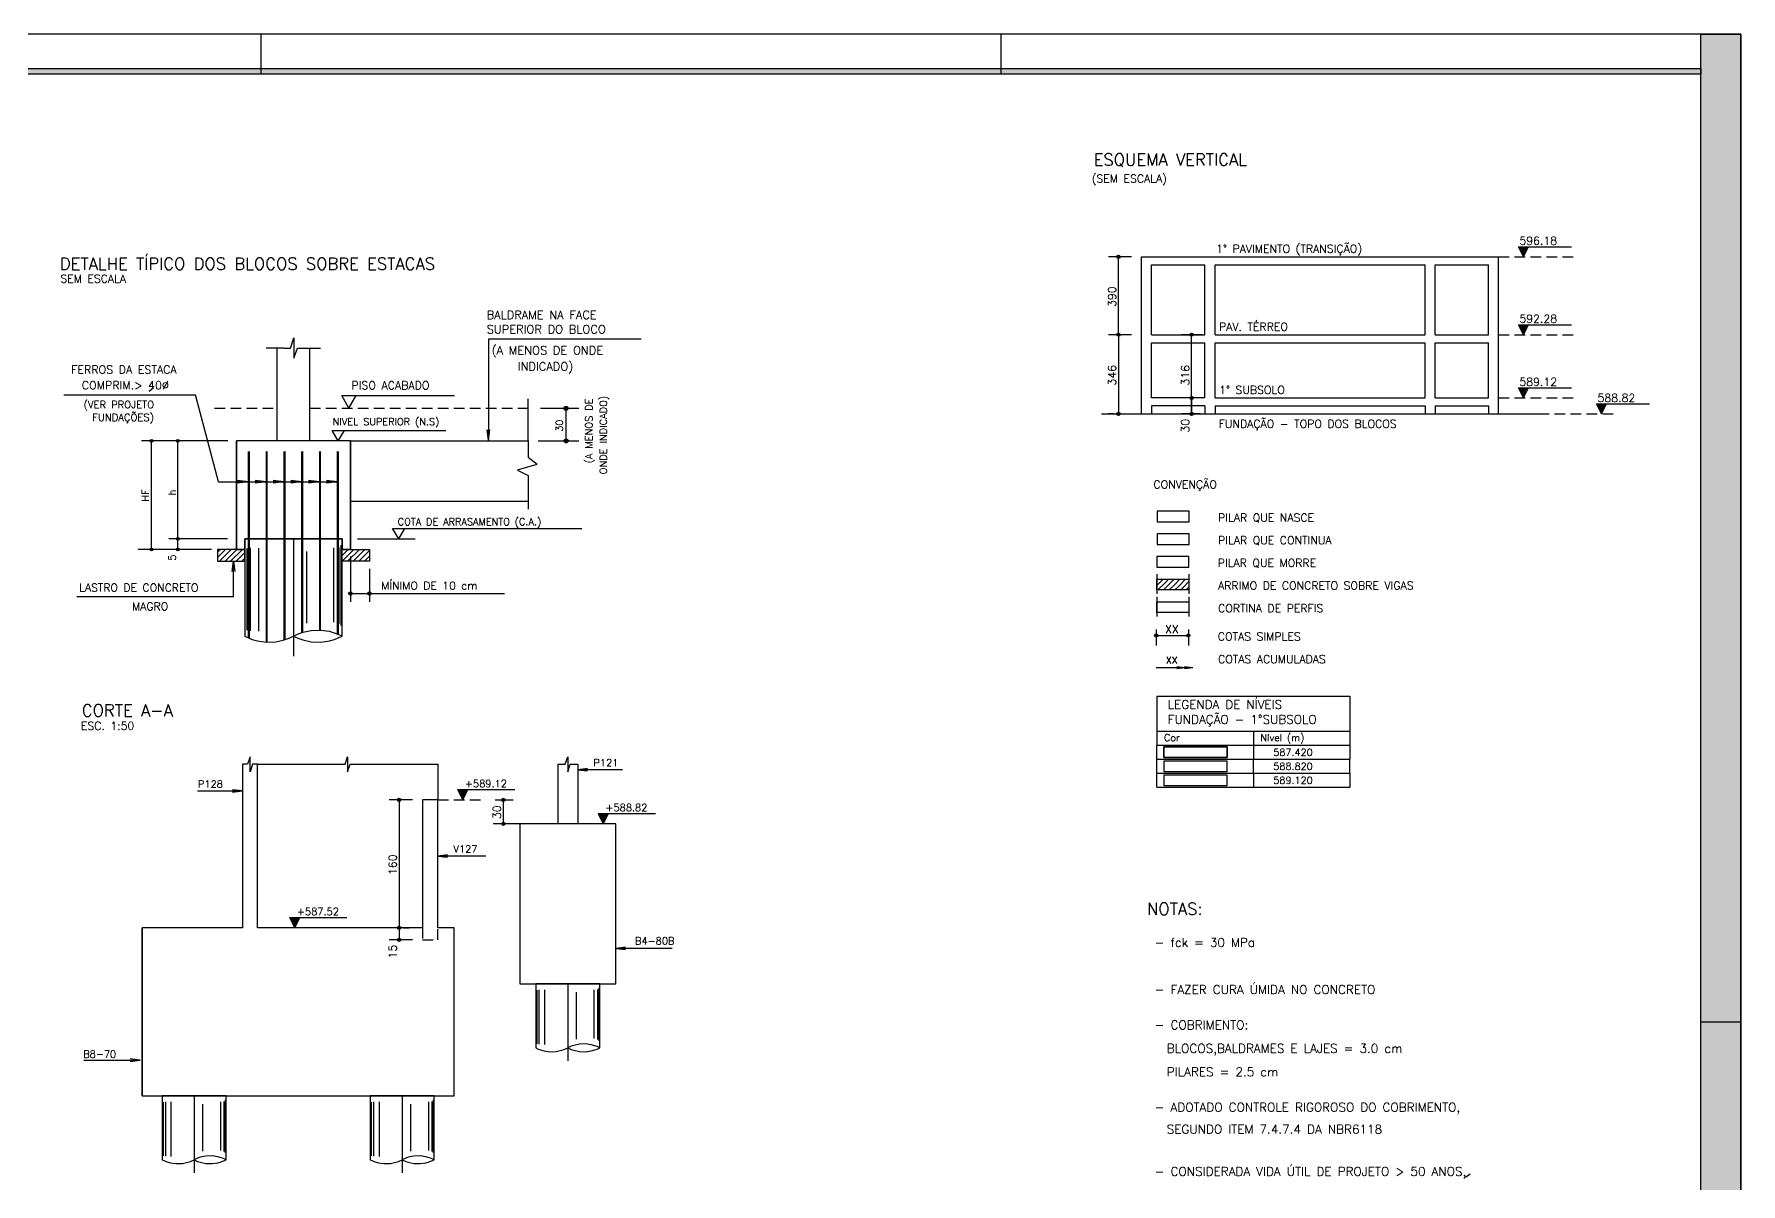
# Model space of a CAD drawing. Extents: x -9640 to 1528, y -572 to 5735.
# Drawn here: x -1672 to 1528, y 3579 to 5735 of the extents above; entities that cross this region are included whole.
import ezdxf

# ---------------------------------------------------------------- set-up
doc = ezdxf.new("R2010")
doc.units = 0
doc.header["$LTSCALE"] = 100
doc.header["$MEASUREMENT"] = 0
for name, pattern in [('ESTILO_TQS_0002', [0.3, 0.2, -0.1]), ('ESTILO_TQS_0003', [2.05, 1.5, -0.2, 0.15, -0.2]), ('ESTILO_TQS_0004', [2.4, 1.5, 0.2, 0.15, -0.2, 0.15, -0.2])]:
    doc.linetypes.add(name, pattern=pattern)
doc.layers.get('0').update_dxf_attribs({"color": 245, "linetype": 'CONTINUOUS'})
for name, color, linetype in [('01', 7, 'CONTINUOUS'), ('100', 7, 'CONTINUOUS'), ('120', 7, 'CONTINUOUS'), ('16', 5, 'CONTINUOUS'), ('18', 4, 'CONTINUOUS'), ('2', 5, 'CONTINUOUS'), ('200', 7, 'ESTILO_TQS_0002'), ('204', 7, 'ESTILO_TQS_0003'), ('205', 5, 'ESTILO_TQS_0004'), ('21', 1, 'CONTINUOUS'), ('210', 7, 'ESTILO_TQS_0002'), ('220', 3, 'CONTINUOUS'), ('221', 102, 'CONTINUOUS'), ('235', 7, 'CONTINUOUS'), ('240', 43, 'CONTINUOUS'), ('241', 4, 'CONTINUOUS'), ('244', 6, 'CONTINUOUS'), ('251', 5, 'CONTINUOUS'), ('3', 1, 'CONTINUOUS'), ('30', 7, 'CONTINUOUS'), ('4', 3, 'CONTINUOUS')]:
    doc.layers.add(name, color=color, linetype=linetype)
doc.styles.get("Standard").update_dxf_attribs({"font": 'ROMANS.SHX'})

# ---------------------------------------------------------------- blocks, each defined once
blk = doc.blocks.new('_COTAZ')
for p, q in [((0.25, 0.5), (-2.4, 0.5)), ((0, 0), (-0.250001, 0.5)), ((-0.227705, 0.455408), (0.227705, 0.455408)), ((-0.205409, 0.410817), (0.205409, 0.410817)), ((-0.183113, 0.366225), (0.183113, 0.366225)), ((-0.160818, 0.321634), (0.160817, 0.321634)), ((-0.138522, 0.277043), (0.138521, 0.277042)), ((-0.116226, 0.232451), (0.116226, 0.232451)), ((-0.09393, 0.18786), (0.09393, 0.18786)), ((-0.071634, 0.143268), (0.071634, 0.143269)), ((-0.049338, 0.098677), (0.049338, 0.098677)), ((-0.027043, 0.054086), (0.027042, 0.054086)), ((0, 0), (0.25, 0.5))]:
    blk.add_line(p, q)
blk = doc.blocks.new('_H0B108D4A6C-015')
for p, q in [((6630.446709, 2840.354362), (6631.138004, 2841.045657)), ((6630.446709, 2826.212226), (6641.744606, 2837.510123)), ((6631.138004, 2841.045657), (6631.368435, 2841.276088)), ((6632.989, 2814.612382), (6652.351207, 2833.974589)), ((6641.744606, 2837.510123), (6645.510571, 2841.276088)), ((6647.131136, 2814.612382), (6662.957809, 2830.439055)), ((6652.351207, 2833.974589), (6659.652707, 2841.276088)), ((6661.273271, 2814.612382), (6673.564411, 2826.903521)), ((6662.957809, 2830.439055), (6673.794842, 2841.276088)), ((6673.564411, 2826.903521), (6687.936978, 2841.276088)), ((6675.415407, 2814.612382), (6684.171012, 2823.367987)), ((6684.171012, 2823.367987), (6702.079113, 2841.276088)), ((6689.557542, 2814.612382), (6694.777614, 2819.832453)), ((6694.777614, 2819.832453), (6710.437829, 2835.492668)), ((6703.699678, 2814.612382), (6705.384216, 2816.296919)), ((6705.384216, 2816.296919), (6710.437829, 2821.350533))]:
    blk.add_line(p, q)
blk = doc.blocks.new('ESTACR', base_point=(2.576772, 7.896558))
for p, q in [((3.076772, 7.896558), (2.076772, 7.896558)), ((2.076772, 7.896558), (2.076772, 6.896558)), ((2.100326, 6.958165), (2.100326, 7.796521)), ((2.133797, 6.953296), (2.133797, 7.804268)), ((2.22082, 6.948428), (2.220821, 7.801686)), ((2.712841, 7.031191), (2.71284, 7.765527)), ((2.992438, 7.040928), (2.992438, 7.804268)), ((3.0463, 7.026323), (3.0463, 7.809434)), ((3.066201, 7.006848), (3.066201, 7.832679)), ((3.076772, 6.896558), (3.076772, 7.896558))]:
    blk.add_line(p, q)
for points in [[(3.076772, 6.896557), (3.037659, 6.914902), (2.999419, 6.929344), (2.946108, 6.944243), (2.857134, 6.956665), (2.759257, 6.953301), (2.673818, 6.935533), (2.632358, 6.921528), (2.576772, 6.896557)], [(2.076772, 6.896558), (2.115884, 6.878214), (2.154125, 6.863771), (2.207436, 6.848873), (2.296409, 6.83645), (2.394287, 6.839813), (2.479725, 6.857582), (2.521185, 6.871588), (2.576771, 6.896558)], [(2.576772, 6.896559), (2.632358, 6.871588), (2.673818, 6.857583), (2.759257, 6.839814), (2.857134, 6.836451), (2.946108, 6.848873), (2.999419, 6.863772), (3.037659, 6.878214), (3.076772, 6.896559)]]:
    blk.add_lwpolyline(points)
at = {"layer": '204'}
blk.add_line((2.576772, 7.896558), (2.576772, 6.692342), dxfattribs=at)

msp = doc.modelspace()

# ---------------------------------------------------------------- linework, layer by layer
for p, q in [((-1247.075601, 5735.409286), (-1247.075601, 5660.409286)), ((140.424399, 5735.409286), (140.424399, 5660.409286)), ((404.543176, 5317.939065), (523.293176, 5317.939065)), ((404.543176, 5302.939065), (404.543176, 5317.939065)), ((523.293176, 5317.939065), (935.793176, 5317.939065)), ((935.793176, 5317.939065), (1073.293176, 5317.939065)), ((1073.293176, 5302.939065), (1073.293176, 5317.939065)), ((404.543176, 5156.687967), (404.543176, 5302.939065)), ((423.293176, 5302.939065), (523.293176, 5302.939065)), ((423.293176, 5171.689066), (423.293176, 5302.939065)), ((523.293176, 5171.689066), (523.293176, 5302.939065)), ((523.293176, 5171.689066), (523.293176, 5302.939065)), ((542.043176, 5302.939065), (935.793176, 5302.939065)), ((542.043176, 5171.689066), (542.043176, 5302.939065)), ((935.793176, 5171.689066), (935.793176, 5302.939065)), ((954.543176, 5302.939065), (1054.543176, 5302.939065)), ((954.543176, 5171.689066), (954.543176, 5302.939065)), ((954.543176, 5171.689066), (954.543176, 5302.939065)), ((1054.543176, 5171.689066), (1054.543176, 5302.939065)), ((1073.293176, 5156.687967), (1073.293176, 5302.939065)), ((-1191.027146, 5146.673793), (-1184.658802, 5165.778902)), ((-1184.658802, 5165.778902), (-1184.658802, 5127.568686)), ((404.543176, 5023.188974), (404.543176, 5156.687967)), ((404.543176, 5053.187963), (404.543176, 5156.687967)), ((423.293176, 5171.687967), (523.293176, 5171.687967)), ((423.293176, 5156.687967), (523.293176, 5156.687967)), ((423.293176, 5053.187963), (423.293176, 5156.687967)), ((523.293176, 5053.187963), (523.293176, 5156.687967)), ((523.293176, 5053.187963), (523.293176, 5156.687967)), ((542.043176, 5171.687967), (935.793176, 5171.687967)), ((542.043176, 5156.687967), (935.793176, 5156.687967)), ((542.043176, 5053.188974), (542.043176, 5156.687967)), ((935.793176, 5053.188974), (935.793176, 5156.687967)), ((954.543176, 5171.687967), (1054.543176, 5171.687967)), ((954.543176, 5156.687967), (1054.543176, 5156.687967)), ((954.543176, 5053.188974), (954.543176, 5156.687967)), ((954.543176, 5053.187963), (954.543176, 5156.687967)), ((1054.543176, 5053.187963), (1054.543176, 5156.687967)), ((1073.293176, 5023.188974), (1073.293176, 5156.687967)), ((1073.293176, 5053.187963), (1073.293176, 5156.687967)), ((-1203.76391, 5146.673793), (-1236.924547, 5146.673793)), ((-1216.103028, 4972.625249), (-1216.103028, 5146.673793)), ((-1203.76391, 5146.673793), (-1191.027146, 5146.673793)), ((-1184.658802, 5127.568686), (-1178.290419, 5146.673793)), ((-1178.290419, 5146.673793), (-1165.553694, 5146.673793)), ((-1165.553694, 5146.673793), (-1134.888843, 5146.673793)), ((-1155.180861, 4972.625249), (-1155.180861, 5146.673793)), ((-1081.615763, 5034.171345), (-1095.242231, 5057.772029)), ((-1095.242231, 5057.772029), (-883.626736, 5057.772029)), ((-1081.615763, 5034.171345), (-1067.843735, 5058.025106)), ((-745.567447, 4989.063787), (-745.567447, 5051.652474)), ((-722.409434, 5033.736982), (-650.843322, 5033.736982)), ((-674.513603, 4972.625249), (-674.513603, 5033.736982)), ((523.293176, 5053.187963), (423.293176, 5053.187963)), ((523.293176, 5038.188974), (423.293176, 5038.188974)), ((423.293176, 5038.188974), (423.293176, 5023.188974)), ((523.293176, 5038.188974), (523.293176, 5023.188974)), ((542.043176, 5053.188974), (935.793176, 5053.188974)), ((542.043176, 5038.188974), (935.793176, 5038.188974)), ((542.043176, 5038.188974), (542.043176, 5023.188974)), ((935.793176, 5038.188974), (935.793176, 5023.188974)), ((954.543176, 5053.187963), (1054.543176, 5053.187963)), ((954.543176, 5038.188974), (954.543176, 5023.188974)), ((954.543176, 5038.188974), (1054.543176, 5038.188974)), ((1054.543176, 5038.188974), (1054.543176, 5023.188974)), ((-1101.544593, 4972.625249), (-1112.838185, 4992.185453)), ((-1112.838185, 4992.185453), (-899.890746, 4992.185453)), ((-1101.544593, 4972.625249), (-1090.130362, 4992.395203)), ((329.543176, 5023.188974), (1148.293176, 5023.188974)), ((-1308.95533, 4972.625249), (-1470.533188, 4972.625249)), ((-1451.918925, 4769.071563), (-1451.918925, 4972.625249)), ((-1402.374028, 4788.836034), (-1402.374028, 4972.625249)), ((-1078.993044, 4972.625249), (-745.567447, 4972.625249)), ((-745.567447, 4972.625249), (-745.567447, 4989.063787)), ((-745.567447, 4972.625249), (-745.567447, 4941.914586)), ((-726.670717, 4972.625249), (-650.762066, 4972.625249)), ((-729.181785, 4928.582749), (-766.267545, 4917.61772)), ((-745.78815, 4941.872438), (-728.856862, 4928.714557)), ((-765.723451, 4917.792444), (-745.567447, 4907.92365)), ((-745.567447, 4907.92365), (-745.567447, 4844.329014)), ((-1078.993044, 4859.678598), (-745.567447, 4859.678598)), ((-988.390693, 4788.836034), (-999.684285, 4808.397609)), ((-999.684285, 4808.397609), (-644.723687, 4808.397609)), ((-988.390693, 4788.836034), (-976.976462, 4808.607359)), ((-1339.267224, 4769.071563), (-1476.761146, 4769.071563)), ((-1309.334361, 4788.836034), (-1419.038513, 4788.836034)), ((-1402.374028, 4769.071563), (-1402.374028, 4788.836034)), ((-1276.889996, 4769.071563), (-1327.996087, 4769.071563)), ((-1327.996087, 4769.071563), (-1327.996087, 4747.016517)), ((-1327.996087, 4753.908728), (-1312.833252, 4769.071563)), ((-1327.996087, 4764.383012), (-1323.307536, 4769.071563)), ((-1324.414013, 4747.016517), (-1302.358967, 4769.071563)), ((-1313.939728, 4747.016517), (-1291.884683, 4769.071563)), ((-1303.465445, 4747.016517), (-1281.410398, 4769.071563)), ((-1094.393895, 4788.836034), (-1276.889996, 4788.836034)), ((-1276.889996, 4788.836034), (-1276.889996, 4606.339933)), ((-1276.889996, 4750.354014), (-1276.889996, 4769.071563)), ((-1276.889996, 4748.145653), (-1276.889996, 4769.071563)), ((-1272.591467, 4617.583035), (-1272.591467, 4770.57974)), ((-1266.483164, 4616.694465), (-1266.483164, 4771.993482)), ((-1250.601802, 4615.806068), (-1250.601628, 4771.522264)), ((-1185.641945, 4788.836034), (-1185.641945, 4569.071308)), ((-1109.784502, 4632.686909), (-1109.784502, 4771.993482)), ((-1099.954924, 4630.021545), (-1099.954924, 4772.936267)), ((-1096.323062, 4626.467436), (-1096.323062, 4777.178363)), ((-1094.393895, 4606.339933), (-1094.393895, 4788.836034)), ((-1094.393895, 4750.354014), (-1094.393895, 4769.071563)), ((-1094.393895, 4748.145653), (-1094.393895, 4769.071563)), ((-1094.393895, 4769.071563), (-1043.287804, 4769.071563)), ((-1094.393895, 4747.185325), (-1072.507658, 4769.071563)), ((-1094.393895, 4757.65961), (-1082.981941, 4769.071563)), ((-1094.393895, 4768.133894), (-1093.456226, 4769.071563)), ((-1084.088419, 4747.016517), (-1062.033373, 4769.071563)), ((-1073.614134, 4747.016517), (-1051.559089, 4769.071563)), ((-1065.334626, 4788.836034), (-957.771324, 4788.836034)), ((-1043.287804, 4769.071563), (-1043.287804, 4747.016517)), ((-1327.996087, 4747.016517), (-1276.889996, 4747.016517)), ((-1292.99116, 4747.016517), (-1276.889996, 4763.117681)), ((-1282.516876, 4747.016517), (-1276.889996, 4752.643396)), ((-1160.809872, 4630.909942), (-1160.810047, 4764.92338)), ((-1043.287804, 4747.016517), (-1094.393895, 4747.016517)), ((-1063.13985, 4747.016517), (-1043.287804, 4766.868563)), ((-1052.665565, 4747.016517), (-1043.287804, 4756.394279)), ((-1175.497699, 4610.89687), (-1185.641945, 4606.339758)), ((-1167.931404, 4613.452762), (-1175.497699, 4610.89687)), ((-1152.339125, 4616.695335), (-1167.931404, 4613.452762)), ((-1134.47695, 4617.309268), (-1152.339125, 4616.695335)), ((-1118.239542, 4615.042285), (-1134.47695, 4617.309268)), ((-1108.510516, 4612.323317), (-1118.239542, 4615.042285)), ((-1101.531872, 4609.687715), (-1108.510516, 4612.323317)), ((-1094.393895, 4606.339758), (-1101.531872, 4609.687715)), ((-1276.889996, 4606.339933), (-1269.752192, 4602.992238)), ((-1269.752192, 4602.992238), (-1262.773375, 4600.35646)), ((-1262.773375, 4600.35646), (-1253.044305, 4597.637666)), ((-1253.044305, 4597.637666), (-1236.807115, 4595.37051)), ((-1236.807115, 4595.37051), (-1218.944721, 4595.984269)), ((-1218.944721, 4595.984269), (-1203.352661, 4599.227016)), ((-1203.352661, 4599.227016), (-1195.786366, 4601.783082)), ((-1195.786366, 4601.783082), (-1185.642119, 4606.339933)), ((-1185.641945, 4606.340107), (-1175.497699, 4601.783082)), ((-1175.497699, 4601.783082), (-1167.931404, 4599.227191)), ((-1167.931404, 4599.227191), (-1152.339125, 4595.984443)), ((-1152.339125, 4595.984443), (-1134.47695, 4595.370684)), ((-1134.47695, 4595.370684), (-1118.239542, 4597.637666)), ((-1118.239542, 4597.637666), (-1108.510516, 4600.356635)), ((-1108.510516, 4600.356635), (-1101.531872, 4602.992238)), ((-1101.531872, 4602.992238), (-1094.393895, 4606.340107)), ((433.116986, 4494.032155), (433.116986, 4401.894655)), ((433.116986, 4494.032155), (795.085736, 4494.032155)), ((795.085736, 4494.032155), (795.085736, 4428.219655)), ((433.116986, 4428.219655), (795.085736, 4428.219655)), ((614.101361, 4428.219655), (614.101361, 4401.894655)), ((795.085736, 4428.219655), (795.085736, 4401.894655)), ((433.116986, 4401.894655), (795.085736, 4401.894655)), ((433.116986, 4375.569655), (433.116986, 4401.894655)), ((614.101361, 4401.894655), (614.101361, 4375.569655)), ((795.085736, 4401.894655), (795.085736, 4375.569655)), ((-915.281155, 4366.11051), (-915.281155, 4299.406133)), ((-690.281155, 4366.11051), (-690.281155, 4254.406133)), ((-652.781155, 4366.11051), (-652.781155, 4254.406133)), ((433.116986, 4375.569655), (795.085736, 4375.569655)), ((433.116986, 4349.244655), (433.116986, 4375.569655)), ((614.101361, 4349.244655), (614.101361, 4375.569655)), ((795.085736, 4349.244655), (795.085736, 4375.569655)), ((433.116986, 4349.244655), (795.085736, 4349.244655)), ((433.116986, 4322.919655), (433.116986, 4349.244655)), ((433.116986, 4349.244655), (795.085736, 4349.244655)), ((433.116986, 4322.919655), (433.116986, 4322.919655)), ((433.116986, 4322.919655), (795.085736, 4322.919655)), ((614.101361, 4349.244655), (614.101361, 4322.919655)), ((614.101361, 4322.919655), (614.101361, 4322.919655)), ((795.085736, 4349.244655), (795.085736, 4322.919655)), ((795.085736, 4322.919655), (795.085736, 4322.919655)), ((-877.972495, 4318.941064), (-868.205034, 4299.406133)), ((-877.972495, 4318.941064), (-770.451505, 4318.941064)), ((-877.101433, 4317.198847), (-859.308654, 4317.198847)), ((-876.230334, 4315.456686), (-860.179753, 4315.456686)), ((-875.359272, 4313.714487), (-861.050853, 4313.714487)), ((-874.488172, 4311.972326), (-861.921915, 4311.972326)), ((-873.617073, 4310.230127), (-862.793014, 4310.230164)), ((-872.746011, 4308.487965), (-863.664114, 4308.487965)), ((-871.874912, 4306.745795), (-864.535213, 4306.745757)), ((-871.003812, 4305.003596), (-865.406312, 4305.003549)), ((-870.132713, 4303.261388), (-866.277412, 4303.261388)), ((-869.261595, 4301.519226), (-867.148474, 4301.519226)), ((-868.205034, 4299.406133), (-858.437555, 4318.941064)), ((-614.622988, 4273.941064), (-604.855527, 4254.406133)), ((-614.622988, 4273.941064), (-507.101997, 4273.941064)), ((-613.751926, 4272.198847), (-595.959147, 4272.198847)), ((-612.880826, 4270.456686), (-596.830246, 4270.456686)), ((-612.009764, 4268.714487), (-597.701345, 4268.714487)), ((-611.138665, 4266.972326), (-598.572408, 4266.972326)), ((-610.267566, 4265.230127), (-599.443507, 4265.230164)), ((-609.396504, 4263.487965), (-600.314606, 4263.487965)), ((-608.525404, 4261.745795), (-601.185706, 4261.745757)), ((-607.654305, 4260.003596), (-602.056805, 4260.003549)), ((-606.783205, 4258.261388), (-602.927904, 4258.261388)), ((-605.912088, 4256.519226), (-603.798966, 4256.519226)), ((-604.855527, 4254.406133), (-595.088047, 4273.941064)), ((-1192.951258, 4078.941064), (-1183.183797, 4059.406133)), ((-1192.951258, 4078.941064), (-1085.430268, 4078.941064)), ((-1192.080196, 4077.198847), (-1174.287417, 4077.198847)), ((-1191.209097, 4075.456686), (-1175.158517, 4075.456686)), ((-1190.338035, 4073.714487), (-1176.029616, 4073.714487)), ((-1189.466935, 4071.972326), (-1176.900678, 4071.972326)), ((-1188.595836, 4070.230127), (-1177.771777, 4070.230164)), ((-1187.724774, 4068.487965), (-1178.642877, 4068.487965)), ((-1186.853675, 4066.745795), (-1179.513976, 4066.745757)), ((-1185.982575, 4065.003596), (-1180.385075, 4065.003549)), ((-1183.183797, 4059.406133), (-1173.416318, 4078.941064)), ((-1185.111476, 4063.261388), (-1181.256175, 4063.261388)), ((-1184.240358, 4061.519226), (-1182.127237, 4061.519226)), ((1452.924399, 3882.909286), (1527.924399, 3882.909286)), ((1020.53868, 3597.791568), (1011.517739, 3591.377619))]:
    msp.add_line(p, q)
for points in [[(-9639.575601, -572.090714), (1527.924399, -572.090714), (1527.924399, 5735.409286), (-9639.575601, 5735.409286), (-9639.575601, -572.090714)], [(1452.924399, 5735.409286), (1527.924399, 5735.409286), (1527.924399, -572.090714), (1452.924399, -572.090714), (1452.924399, 5735.409286)], [(1452.924399, -497.090714), (1452.924399, -507.590714), (-9462.575601, -507.590714), (-9462.575601, 5670.909286), (1452.924399, 5670.909286), (1452.924399, 5660.409286), (-9452.075601, 5660.409286), (-9452.075601, -497.090714), (1452.924399, -497.090714)], [(-9452.075601, -497.090714), (1452.924399, -497.090714), (1452.924399, 5660.409286), (-9452.075601, 5660.409286), (-9452.075601, -497.090714)], [(-1252.781155, 4366.11051), (-1088.781137, 4366.11051), (-1084.031155, 4380.36051), (-1084.031155, 4351.860511), (-1079.281146, 4366.11051), (-915.281155, 4366.11051)], [(-690.281155, 4366.11051), (-676.281137, 4366.11051), (-671.531155, 4380.36051), (-671.531155, 4351.860511), (-666.781146, 4366.11051), (-652.781155, 4366.11051)]]:
    msp.add_lwpolyline(points)
for centre, radius in [((-674.7268, 5033.612263), 3.784811), ((-674.7268, 5033.612263), 1.892406), ((-1451.918925, 4972.625249), 2.666317), ((-1451.918925, 4972.625249), 1.333159), ((-1402.374028, 4972.625249), 2.666317), ((-1402.374028, 4972.625249), 1.333159), ((-674.417131, 4972.625249), 3.784811), ((-674.417131, 4972.625249), 1.892406), ((-1451.918925, 4769.071563), 2.666317), ((-1451.918925, 4769.071563), 2.666317), ((-1451.918925, 4769.071563), 1.333159), ((-1451.918925, 4769.071563), 1.333159), ((-1402.374028, 4788.836034), 2.666317), ((-1402.374028, 4788.836034), 2.666317), ((-1402.374028, 4769.071563), 2.666317), ((-1402.374028, 4769.071563), 2.666317), ((-1402.374028, 4788.836034), 1.333159), ((-1402.374028, 4788.836034), 1.333159), ((-1402.374028, 4769.071563), 1.333159), ((-1402.374028, 4769.071563), 1.333159)]:
    msp.add_circle(centre, radius)
for points in [[(-9452.075601, 5660.409286), (-9462.575601, 5670.909286), (1452.924399, 5670.909286)], [(-9452.075601, 5660.409286), (1452.924399, 5670.909286), (1452.924399, 5660.409286)]]:
    msp.add_solid(points)
at = {"layer": '01'}
for p, q in [((433.268534, 4713.023183), (493.261874, 4713.023183)), ((493.261874, 4693.025403), (433.268534, 4693.025403)), ((433.268534, 4670.525403), (493.261874, 4670.525403)), ((493.261874, 4650.527623), (433.268534, 4650.527623))]:
    msp.add_line(p, q, dxfattribs=at)
for points in [[(-1292.290846, 4769.071563), (-1276.889996, 4769.071563), (-1276.889996, 4788.836034), (-1094.393895, 4788.836034), (-1094.393895, 4769.071563), (-1078.993044, 4769.071563), (-1078.993044, 4972.625249), (-1292.290846, 4972.625249), (-1292.290846, 4769.071563)], [(-1469.432685, 4059.406133), (-1469.432685, 3744.406133), (-884.432685, 3744.406133), (-884.432685, 4059.406133), (-915.281155, 4059.406133), (-915.281155, 4299.406133), (-943.781155, 4299.406133), (-943.781155, 4059.406133), (-1252.781155, 4059.406133), (-1252.781155, 4366.11051), (-1262.281146, 4366.11051), (-1267.031155, 4351.860511), (-1267.031155, 4380.36051), (-1271.781137, 4366.11051), (-1281.281155, 4366.11051), (-1281.281155, 4059.406133), (-1469.432685, 4059.406133), (-1469.432685, 3744.406133), (-1469.432685, 4059.406133)], [(446.279486, 4326.21028), (564.741986, 4326.21028), (564.741986, 4345.95403), (446.279486, 4345.95403), (446.279486, 4326.21028)], [(-761.53109, 4254.406133), (-761.53109, 3954.406133), (-581.53109, 3954.406133), (-581.53109, 4254.406133), (-649.031006, 4254.406133), (-652.781006, 4254.406133), (-681.281006, 4254.406133), (-685.031006, 4254.406133), (-761.53109, 4254.406133), (-761.53109, 4254.406133)]]:
    msp.add_lwpolyline(points, dxfattribs=at)
at = {"layer": '100'}
msp.add_lwpolyline([(433.268534, 4670.525403), (493.261874, 4670.525403), (493.261874, 4650.527623), (433.268534, 4650.527623), (433.268534, 4670.525403)], dxfattribs=at)
at = {"layer": '120'}
msp.add_lwpolyline([(-1292.290846, 4769.071563), (-1276.889996, 4769.071563), (-1276.889996, 4788.836034), (-1094.393895, 4788.836034), (-1094.393895, 4769.071563), (-1078.993044, 4769.071563), (-1078.993044, 4972.625249), (-1292.290846, 4972.625249), (-1292.290846, 4769.071563)], dxfattribs=at)
at = {"layer": '18'}
for p, q in [((-1292.290846, 4769.071563), (-1292.290846, 4972.625249)), ((-1078.993044, 4972.625249), (-1078.993044, 4769.071563)), ((-1292.290846, 4769.071563), (-1276.889996, 4769.071563)), ((-1276.889996, 4769.071563), (-1276.889996, 4788.836034)), ((-1276.889996, 4788.836034), (-1094.393895, 4788.836034)), ((-1094.393895, 4788.836034), (-1094.393895, 4769.071563)), ((-1078.993044, 4769.071563), (-1094.393895, 4769.071563))]:
    msp.add_line(p, q, dxfattribs=at)
at = {"layer": '2'}
msp.add_lwpolyline([(433.81748, 4820.518743), (493.81082, 4820.518743), (493.81082, 4840.516523), (433.81748, 4840.516523), (433.81748, 4820.518743)], dxfattribs=at)
at = {"layer": '200'}
for p, q in [((1073.293176, 5317.939065), (1215.793176, 5317.939065)), ((1073.293176, 5171.687967), (1215.793176, 5171.687967)), ((1073.293176, 5053.188974), (1215.793176, 5053.188974)), ((1148.293176, 5023.188974), (1290.793176, 5023.188974))]:
    msp.add_line(p, q, dxfattribs=at)
at = {"layer": '205'}
for p, q in [((433.268534, 4722.773183), (433.268534, 4685.525403)), ((493.261874, 4722.773183), (493.261874, 4685.525403)), ((433.268534, 4680.275403), (433.268534, 4643.027623)), ((493.261874, 4680.275403), (493.261874, 4643.027623))]:
    msp.add_line(p, q, dxfattribs=at)
at = {"layer": '21'}
for p, q in [((500.323904, 4546.947734), (431.684963, 4546.947734)), ((486.298385, 4546.947734), (470.683128, 4549.003521)), ((486.298385, 4546.947734), (470.683128, 4544.891946)), ((500.323904, 4546.947734), (484.708648, 4549.003521)), ((500.323904, 4546.947734), (484.708648, 4544.891946))]:
    msp.add_line(p, q, dxfattribs=at)
at = {"layer": '210'}
for p, q in [((-1333.381693, 5033.736982), (-1216.103028, 5033.736982)), ((-1155.180861, 5033.736982), (-745.567447, 5033.736982)), ((-915.281155, 4299.406133), (-826.248017, 4299.406133))]:
    msp.add_line(p, q, dxfattribs=at)
msp.add_lwpolyline([(-943.781155, 4059.406133), (-943.781155, 4036.906133), (-915.281155, 4036.906133), (-915.281155, 4059.406133)], dxfattribs=at)
at = {"layer": '220'}
for p, q in [((-1269.797592, 4603.013529), (-1269.797592, 4952.860779)), ((-1268.964367, 4602.69469), (-1268.964367, 4952.860779)), ((-1268.131143, 4602.379995), (-1268.131143, 4952.860779)), ((-1236.468623, 4595.382141), (-1236.468623, 4952.860779)), ((-1235.635399, 4595.410769), (-1235.635399, 4952.860779)), ((-1234.802174, 4595.4394), (-1234.802174, 4952.860779)), ((-1203.139654, 4599.298975), (-1203.139654, 4952.860779)), ((-1202.30643, 4599.580456), (-1202.30643, 4952.860779)), ((-1201.473205, 4599.861938), (-1201.473205, 4952.860779)), ((-1169.810685, 4612.81794), (-1169.810685, 4952.860779)), ((-1168.977461, 4613.099403), (-1168.977461, 4952.860779)), ((-1168.144237, 4613.380866), (-1168.144237, 4952.860779)), ((-1136.481717, 4617.240363), (-1136.481717, 4952.860779)), ((-1135.648492, 4617.269), (-1135.648492, 4952.860779)), ((-1134.815268, 4617.297639), (-1134.815268, 4952.860779)), ((-1103.152748, 4610.299864), (-1103.152748, 4952.860779)), ((-1102.319524, 4609.985184), (-1102.319524, 4952.860779)), ((-1101.486299, 4609.666338), (-1101.486299, 4952.860779))]:
    msp.add_line(p, q, dxfattribs=at)
at = {"layer": '221', "color": 11, "linetype": 'Continuous'}
for p, q in [((385.793176, 5317.939065), (342.278446, 5317.939065)), ((361.028446, 5171.689066), (361.028446, 5317.939065)), ((404.543176, 5317.939065), (404.543176, 5317.939065)), ((367.043176, 5171.689066), (342.278446, 5171.689066)), ((385.793176, 5171.689066), (342.278446, 5171.689066)), ((361.028446, 5171.689066), (361.028446, 5023.188974)), ((385.793176, 5171.689066), (385.793176, 5171.689066)), ((404.543176, 5171.689066), (404.543176, 5171.689066)), ((518.208206, 5171.687967), (479.543176, 5171.687967)), ((498.293176, 5023.188974), (498.293176, 5171.687967)), ((536.958206, 5171.687967), (536.958206, 5171.687967)), ((497.361513, 5053.187963), (497.361513, 5053.187963)), ((498.293176, 5053.187963), (498.293176, 5023.188974)), ((516.111513, 5053.187963), (517.043176, 5053.187963)), ((353.100958, 5023.188974), (342.278446, 5023.188974)), ((371.850958, 5023.188974), (371.850958, 5023.188974)), ((514.698276, 5023.188974), (479.543176, 5023.188974)), ((514.698276, 5023.188974), (479.543176, 5023.188974)), ((533.448276, 5023.188974), (533.448276, 5023.188974)), ((533.448276, 5023.188974), (533.448276, 5023.188974)), ((431.684963, 4619.167273), (431.684963, 4588.844093)), ((492.164963, 4619.167273), (492.164963, 4588.844093)), ((431.684963, 4607.594093), (492.164963, 4607.594093)), ((-962.531155, 4299.406133), (-1006.342707, 4299.406133)), ((-987.592707, 4299.406133), (-987.592707, 4059.406133)), ((-943.781155, 4299.406133), (-943.781155, 4299.406133)), ((-826.248017, 4299.406133), (-826.248017, 4299.406133)), ((-807.498017, 4299.406133), (-773.498316, 4299.406133)), ((-792.248316, 4299.406133), (-792.248316, 4254.406133)), ((-703.781006, 4254.406133), (-810.998316, 4254.406133)), ((-685.031006, 4254.406133), (-685.031006, 4254.406133)), ((-962.531155, 4059.406133), (-1006.342707, 4059.406133)), ((-962.531155, 4036.906133), (-1006.342707, 4036.906133)), ((-998.231823, 4059.406133), (-998.231823, 4059.406133)), ((-987.592707, 4059.406133), (-987.592707, 4036.906133)), ((-979.481823, 4059.406133), (-968.842707, 4059.406133)), ((-943.781155, 4059.406133), (-943.781155, 4059.406133)), ((-943.781155, 4036.906133), (-943.781155, 4036.906133))]:
    msp.add_line(p, q, dxfattribs=at)
at = {"layer": '221'}
for p, q in [((-1616.236536, 5058.892433), (-1369.548843, 5058.892433)), ((-1456.144673, 5066.05536), (-1448.245147, 5072.568484)), ((-1326.320619, 4895.854873), (-1369.548843, 5058.892433)), ((-1043.346196, 4686.529882), (-789.851034, 4686.529882))]:
    msp.add_line(p, q, dxfattribs=at)
at = {"layer": '221', "color": 241}
for p, q in [((-1078.993044, 4755.792676), (-1078.993044, 4670.768983)), ((-1043.346196, 4732.540638), (-1043.346196, 4670.768983)), ((-1078.993044, 4686.529882), (-1043.346196, 4686.529882))]:
    msp.add_line(p, q, dxfattribs=at)
at = {"layer": '221'}
for points in [[(-534.063341, 5163.344106), (-820.008607, 5163.344106), (-820.008607, 4973.771463), (-822.569276, 4993.221667), (-820.008607, 4973.771463), (-817.44794, 4993.221668)], [(-1326.320619, 4895.854873), (-1136.481717, 4895.854873), (-1157.134114, 4898.573814), (-1136.481717, 4895.854873), (-1157.134114, 4893.135935)], [(-1326.320619, 4895.854873), (-1169.810685, 4895.854873), (-1190.463083, 4898.573814), (-1169.810685, 4895.854873), (-1190.463083, 4893.135935)], [(-1326.320619, 4895.854873), (-1203.139654, 4895.854873), (-1223.792052, 4898.573814), (-1203.139654, 4895.854873), (-1223.792052, 4893.135935)], [(-1326.320619, 4895.854873), (-1236.468623, 4895.854873), (-1257.12102, 4898.573814), (-1236.468623, 4895.854873), (-1257.12102, 4893.135935)], [(-1326.320619, 4895.854873), (-1269.797592, 4895.854873), (-1290.449989, 4898.573814), (-1269.797592, 4895.854873), (-1290.449989, 4893.135935)], [(-1313.122645, 4895.854873), (-1103.152748, 4895.854873), (-1123.805145, 4898.573814), (-1103.152748, 4895.854873), (-1123.805145, 4893.135935)], [(-1591.969133, 4680.760793), (-1298.191784, 4680.760793), (-1298.191784, 4746.948397), (-1300.752455, 4727.498193), (-1298.191784, 4746.948397), (-1295.631119, 4727.498192)]]:
    msp.add_lwpolyline(points, dxfattribs=at)
at = {"layer": '221', "color": 11, "linetype": 'Continuous'}
for points in [[(-568.631511, 4356.041642), (-652.781155, 4356.041642), (-634.191564, 4358.489008), (-652.781155, 4356.041642), (-634.191564, 4353.594276)], [(-1365.430799, 4316.054766), (-1281.281155, 4316.054766), (-1299.870746, 4313.6074), (-1281.281155, 4316.054766), (-1299.870746, 4318.502132)], [(-824.884575, 4194.107566), (-915.281155, 4194.107566), (-896.691564, 4196.554932), (-915.281155, 4194.107566), (-896.691564, 4191.660199)], [(-475.793614, 4020.979707), (-581.53109, 4020.979707), (-562.941499, 4023.427073), (-581.53109, 4020.979707), (-562.941499, 4018.532341)], [(-1578.776766, 3811.230761), (-1473.039289, 3811.230761), (-1491.628881, 3808.783395), (-1473.039289, 3811.230761), (-1491.628881, 3813.678128)]]:
    msp.add_lwpolyline(points, dxfattribs=at)
for centre, radius in [((361.028446, 5317.939065), 3), ((361.028446, 5317.939065), 1.5), ((361.028446, 5171.689066), 3), ((361.028446, 5171.689066), 3), ((361.028446, 5171.689066), 1.5), ((361.028446, 5171.689066), 1.5), ((498.293176, 5171.687967), 3), ((498.293176, 5171.687967), 1.5), ((498.293176, 5053.187963), 3), ((361.028446, 5023.188974), 3), ((361.028446, 5023.188974), 1.5), ((498.293176, 5023.188974), 3), ((498.293176, 5023.188974), 3), ((498.293176, 5053.187963), 1.5), ((498.293176, 5023.188974), 1.5), ((498.293176, 5023.188974), 1.5), ((431.684963, 4607.594093), 3), ((431.684963, 4607.594093), 1.5), ((492.164963, 4607.594093), 3), ((492.164963, 4607.594093), 1.5), ((-987.592707, 4299.406133), 3), ((-987.592707, 4299.406133), 1.5), ((-792.248316, 4299.406133), 3), ((-792.248316, 4299.406133), 1.5), ((-792.248316, 4254.406133), 3), ((-792.248316, 4254.406133), 1.5), ((-987.592707, 4059.406133), 3), ((-987.592707, 4059.406133), 3), ((-987.592707, 4036.906133), 3), ((-987.592707, 4059.406133), 1.5), ((-987.592707, 4059.406133), 1.5), ((-987.592707, 4036.906133), 1.5)]:
    msp.add_circle(centre, radius, dxfattribs=at)
at = {"layer": '221', "color": 241}
for centre, radius in [((-1078.993044, 4686.529882), 3.318085), ((-1078.993044, 4686.529882), 1.659042), ((-1043.346196, 4686.529882), 3.318085), ((-1043.346196, 4686.529882), 1.659042)]:
    msp.add_circle(centre, radius, dxfattribs=at)
at = {"layer": '235'}
for points in [[(1452.924399, 5735.409286), (1527.924399, 5735.409286), (1527.924399, 5735.409286)], [(1452.924399, 5735.409286), (1527.924399, 5735.409286), (1527.924399, -572.090714)], [(1452.924399, 5735.409286), (1527.924399, -572.090714), (1527.924399, -572.090714)], [(1452.924399, 5735.409286), (1527.924399, -572.090714), (1452.924399, -572.090714)], [(1452.924399, 5735.409286), (1452.924399, -572.090714), (1452.924399, -572.090714)], [(1452.924399, 5735.409286), (1452.924399, -572.090714), (1452.924399, 5735.409286)]]:
    msp.add_solid(points, dxfattribs=at)
at = {"layer": '240'}
msp.add_lwpolyline([(433.268534, 4713.023183), (493.261874, 4713.023183), (493.261874, 4693.025403), (433.268534, 4693.025403), (433.268534, 4713.023183)], dxfattribs=at)
at = {"layer": '241'}
msp.add_lwpolyline([(446.279486, 4398.60403), (564.741986, 4398.60403), (564.741986, 4378.86028), (446.279486, 4378.86028), (446.279486, 4398.60403)], dxfattribs=at)
at = {"layer": '244'}
msp.add_lwpolyline([(564.741986, 4345.95403), (446.279486, 4345.95403), (446.279486, 4326.21028), (564.741986, 4326.21028), (564.741986, 4345.95403)], dxfattribs=at)
at = {"layer": '251'}
for points in [[(446.279486, 4378.86028), (564.741986, 4378.86028), (564.741986, 4398.60403), (446.279486, 4398.60403), (446.279486, 4378.86028)], [(446.279486, 4352.53528), (564.741986, 4352.53528), (564.741986, 4372.27903), (446.279486, 4372.27903), (446.279486, 4352.53528)]]:
    msp.add_lwpolyline(points, dxfattribs=at)
at = {"layer": '3'}
msp.add_lwpolyline([(433.816992, 4778.020963), (493.810332, 4778.020963), (493.810332, 4798.018743), (433.816992, 4798.018743), (433.816992, 4778.020963)], dxfattribs=at)
at = {"layer": '30'}
for points in [[(-1469.432685, 4059.406133), (-1469.432685, 3744.406133), (-884.432685, 3744.406133), (-884.432685, 4059.406133), (-915.281155, 4059.406133), (-915.281155, 4299.406133), (-943.781155, 4299.406133), (-943.781155, 4059.406133), (-1252.781155, 4059.406133), (-1252.781155, 4366.11051), (-1262.281146, 4366.11051), (-1267.031155, 4351.860511), (-1267.031155, 4380.36051), (-1271.781137, 4366.11051), (-1281.281155, 4366.11051), (-1281.281155, 4059.406133), (-1469.432685, 4059.406133), (-1469.432685, 3744.406133), (-1469.432685, 4059.406133)], [(-1469.432685, 4059.406133), (-1469.432685, 3744.406133), (-884.432685, 3744.406133), (-884.432685, 4059.406133), (-915.281155, 4059.406133), (-915.281155, 4299.406133), (-943.781155, 4299.406133), (-943.781155, 4059.406133), (-1252.781155, 4059.406133), (-1252.781155, 4366.11051), (-1262.281146, 4366.11051), (-1267.031155, 4351.860511), (-1267.031155, 4380.36051), (-1271.781137, 4366.11051), (-1281.281155, 4366.11051), (-1281.281155, 4059.406133), (-1469.432685, 4059.406133), (-1469.432685, 3744.406133), (-1469.432685, 4059.406133)], [(-761.53109, 4254.406133), (-761.53109, 3954.406133), (-581.53109, 3954.406133), (-581.53109, 4254.406133), (-649.031006, 4254.406133), (-652.781006, 4254.406133), (-681.281006, 4254.406133), (-685.031006, 4254.406133), (-761.53109, 4254.406133), (-761.53109, 4254.406133)], [(-761.53109, 4254.406133), (-761.53109, 3954.406133), (-581.53109, 3954.406133), (-581.53109, 4254.406133), (-649.031006, 4254.406133), (-652.781006, 4254.406133), (-681.281006, 4254.406133), (-685.031006, 4254.406133), (-761.53109, 4254.406133), (-761.53109, 4254.406133)]]:
    msp.add_lwpolyline(points, dxfattribs=at)
at = {"layer": '4'}
msp.add_lwpolyline([(433.268534, 4735.523183), (493.261874, 4735.523183), (493.261874, 4755.520963), (433.268534, 4755.520963), (433.268534, 4735.523183)], dxfattribs=at)

# ---------------------------------------------------------------- block references
at = {"xscale": -37.5, "yscale": 37.5, "rotation": 360}
for p in [(1120.168176, 5317.939065), (1120.168176, 5171.687967), (1120.168176, 5053.188974), (1266.727509, 5023.188974)]:
    msp.add_blockref('_COTAZ', p, dxfattribs=at)
at = {"xscale": 120, "yscale": 120}
for p in [(-671.53109, 3954.406133), (-1371.932685, 3744.406133), (-981.932685, 3744.406133)]:
    msp.add_blockref('ESTACR', p, dxfattribs=at)
at = {"layer": '240', "xscale": 0.75, "yscale": 0.75}
msp.add_blockref('_H0B108D4A6C-015', (-4539.566498, 2582.066117), dxfattribs=at)

# ---------------------------------------------------------------- texts
for s, height, p in [('(SEM ESCALA)', 14.984994, (310.787157, 5456.905985)), ('1%%d PAVIMENTO (TRANSIÇÃO)', 15, (544.029744, 5325.439065)), ('596.18', 15, (1112.668176, 5340.439065)), ('SEM ESCALA', 14.9625, (-1622.622373, 5269.272622)), ('PAV. TÉRREO', 15, (549.543176, 5179.187967)), ('592.28', 15, (1112.668176, 5194.187967)), ('589.12', 15, (1112.668176, 5075.688974)), ('1%%d SUBSOLO ', 15, (549.543176, 5060.688974)), ('588.82', 15, (1259.227509, 5045.688974)), ('NIVEL SUPERIOR (N.S)', 13.331587, (-1112.076288, 5001.971943)), ('FUNDAÇÃO - TOPO DOS BLOCOS', 15, (549.002265, 4997.128795)), ('PILAR QUE NASCE', 15, (547.828749, 4821.210073)), ('COTA DE ARRASAMENTO (C.A.)', 13.331587, (-990.126134, 4814.245469)), ('PILAR QUE CONTINUA', 14.998336, (547.828749, 4778.712292)), ('PILAR QUE MORRE', 14.998336, (547.279803, 4736.214757)), ('ARRIMO DE CONCRETO SOBRE VIGAS', 15, (547.828749, 4693.716732)), ('CORTINA DE PERFIS', 15, (547.828749, 4651.218952)), ('COTAS SIMPLES', 15, (547.279803, 4598.286777)), ('COTAS ACUMULADAS', 15, (547.828749, 4555.788752)), ('ESC. 1:50', 15, (-1584.203051, 4430.760333)), ('Cor', 13.1625, (446.279486, 4409.298561)), ('Nível (m)', 13.1625, (627.263861, 4409.298561)), ('587.420', 13.2, (651.560436, 4382.150905)), ('588.820', 13.2, (651.560436, 4355.825905)), ('+589.12', 13.5, (-864.128378, 4323.221294)), ('589.120', 13.2, (651.560436, 4329.463405)), ('+588.82', 13.5, (-600.77887, 4278.221294)), ('+587.52', 13.5, (-1179.107141, 4083.221294)), ('- fck = 30 MPa ', 16.425, (428.986661, 4023.805314)), ('- FAZER CURA ÚMIDA NO CONCRETO', 16.5, (428.986661, 3935.428121)), ('- COBRIMENTO:', 16.5, (428.986661, 3869.09323)), ('  BLOCOS,BALDRAMES E LAJES = 3.0 cm', 16.5, (428.986661, 3825.093229)), ('  PILARES = 2.5 cm', 16.5, (428.986661, 3781.09323)), ('- ADOTADO CONTROLE RIGOROSO DO COBRIMENTO,', 16.5, (428.986661, 3714.758339)), ('  SEGUNDO ITEM 7.4.7.4 DA NBR6118', 16.5, (428.986661, 3673.508339)), ('- CONSIDERADA VIDA ÚTIL DE PROJETO > 50 ANOS,', 16.5, (428.986661, 3594.320414))]:
    msp.add_text(s, height=height).set_placement(p)
for s, height, rotation, p in [('PISO ACABADO', 15.109132, 360, (-1076.991754, 5069.234423)), ('(A MENOS DE', 13.46625, 90, (-625.011002, 4930.328881)), ('ONDE INDICADO)', 13.46625, 90, (-598.047173, 4909.981557)), ('30', 13.5, 90, (-680.401972, 4989.537903)), ('HF', 13.35, 90, (-1456.865352, 4858.775464)), ('h', 13.331587, 90, (-1406.373504, 4870.138886)), ('5', 13.331587, 90, (-1406.373504, 4748.157829))]:
    msp.add_text(s, height=height, rotation=rotation).set_placement(p)
at = {"layer": '01'}
for s, p in [('LEGENDA DE NÍVEIS', (453.486633, 4470.072412)), ('FUNDAÇÃO - 1%%dSUBSOLO', (453.486633, 4442.1021))]:
    msp.add_text(s, height=16.453125, dxfattribs=at).set_placement(p)
at = {"layer": '16'}
for s, height, p in [('ESQUEMA VERTICAL', 22.5, (314.562992, 5488.816425)), ('DETALHE TÍPICO DOS BLOCOS SOBRE ESTACAS', 22.518562, (-1623.725785, 5293.663827)), ('CONVENÇÃO', 14.998335, (426.598265, 4883.419172)), ('CORTE A-A', 22.5, (-1582.414239, 4455.968208)), ('NOTAS:', 22.5, (414.607651, 4083.813269))]:
    msp.add_text(s, height=height, dxfattribs=at).set_placement(p)
at = {"layer": '21'}
msp.add_text('XX', height=12.6, dxfattribs=at).set_placement((450.214829, 4555.333567))
at = {"layer": '221', "color": 11, "linetype": 'Continuous'}
for s, p in [('390', (356.528446, 5223.814066)), ('346', (356.528446, 5076.43902)), ('316', (493.793176, 5076.43847)), ('30', (493.793176, 4988.188979)), ('30', (-796.748316, 4263.406133)), ('160', (-992.092707, 4158.406133)), ('15', (-992.092707, 4001.906138))]:
    msp.add_text(s, height=15, rotation=90, dxfattribs=at).set_placement(p)
at = {"layer": '221'}
for s, height, p in [('BALDRAME NA FACE', 15.674058, (-823.452208, 5201.118393)), ('SUPERIOR DO BLOCO', 15.694432, (-823.395923, 5174.030711)), ('(A MENOS DE ONDE', 15.674058, (-814.12651, 5134.610319)), ('INDICADO)', 15.674058, (-765.202729, 5104.324168)), ('P121', 13.5, (-623.279353, 4362.523409)), ('P128', 13.5, (-1364.782957, 4322.536533)), ('V127', 13.5, (-885.779353, 4200.589333)), ('B8-70', 13.5, (-1579.811094, 3815.81191))]:
    msp.add_text(s, height=height, dxfattribs=at).set_placement(p)
for s, height, p in [('FERROS DA ESTACA', 15.183196, (-1602.394278, 5098.690367)), ('COMPRIM.> 40%%c', 15.183196, (-1582.499457, 5069.392704)), ('(VER PROJETO', 13.70191, (-1579.202206, 5033.748866)), ('FUNDAÇÕES)', 13.70191, (-1562.772986, 5009.832912)), ('LASTRO DE CONCRETO', 14.904494, (-1587.42498, 4690.011789)), ('MAGRO', 14.904494, (-1488.200667, 4654.774086)), ('B4-80B', 13.5, (-545.376949, 4028.256185))]:
    msp.add_text(s, height=height, rotation=360, dxfattribs=at).set_placement(p)
at = {"layer": '221', "color": 241}
msp.add_text('MÍNIMO DE 10 cm', height=14.812875, dxfattribs=at).set_placement((-1021.031905, 4693.754461))
at = {"layer": '221', "color": 11, "linetype": 'Continuous'}
msp.add_text('XX', height=15, dxfattribs=at).set_placement((448.424963, 4612.094093))

doc.saveas('drawing.dxf')
